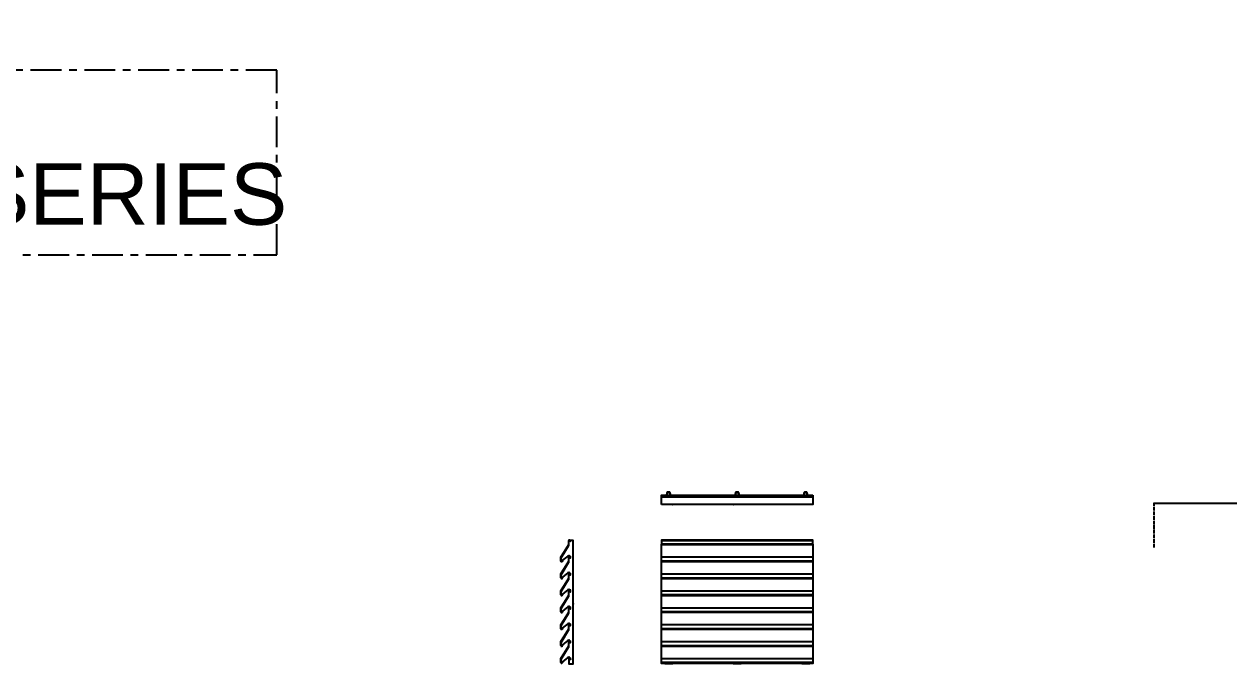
# Model space of a CAD drawing. Header units: millimetres. Extents: x -244126 to 368105, y -173968 to 259060.
# Drawn here: x -18943 to -11108, y 46335 to 50495 of the extents above; entities that cross this region are included whole.
import ezdxf

# ---------------------------------------------------------------- set-up
doc = ezdxf.new("R2010")
doc.units = ezdxf.units.MM
doc.header["$MEASUREMENT"] = 0
doc.linetypes.add('005_GG_TA_LINE', pattern=[13.75, 5, -1.25, 1.25, -1.25, 5])
doc.linetypes.add('ACAD_ISO04W100', pattern=[30, 24, -3, 0, -3])
for name, color, linetype in [('000 - H A T C H', 8, 'Continuous'), ('000 - WIPEOUT', 250, 'Continuous'), ('001 - ASCESSORIES', 1, 'Continuous'), ('A03_SUN LOUVER', 7, 'Continuous')]:
    doc.layers.add(name, color=color, linetype=linetype)
doc.styles.add('CORDIA', font='cordia.shx')
doc.styles.get("Standard").update_dxf_attribs({"font": 'arial.ttf'})
doc.dimstyles.new('DIM E-E', dxfattribs={"dimscale": 2, "dimtxt": 0.18, "dimasz": 0.1, "dimexe": 0.1, "dimexo": 0.1, "dimgap": 0.09, "dimtad": 1, "dimtoh": 1, "dimzin": 0, "dimdsep": 46, "dimtxsty": 'CORDIA', "dimblk": 'OBLIQUE', "dimcen": 0.1, "dimdle": 0.1, "dimclrd": 40, "dimclre": 140, "dimclrt": 3, "dimadec": 0, "dimazin": 0, "dimtfac": 1, "dimtix": 1, "dimtmove": 2, "dimatfit": 3, "dimfxl": 1, "dimtolj": 1, "dimtzin": 0, "dimarcsym": 0})

# ---------------------------------------------------------------- blocks, each defined once
blk = doc.blocks.new('*U1766')
at = {"color": 0, "linetype": '005_GG_TA_LINE'}
blk.add_lwpolyline([(0, 0), (100, 0), (100, 30), (0, 30)], close=True, dxfattribs=at)
for p in [(50, 37.5), (8.58, 4.88)]:
    blk.add_point(p, dxfattribs=at)
blk.add_attdef('NAMEBLK', (8.58, 4.88), '', height=10, dxfattribs=at)
blk = doc.blocks.new('000 - FAMELINE_AL.SUN_LV_140Z_CUT_VIEW')
at = {"layer": '000 - H A T C H'}
h = blk.add_hatch(dxfattribs=at)
h.set_pattern_fill('ANSI32', color=256, scale=2)
h.set_pattern_definition([(45, (-29.60284, -16.69414), (-0.53033, 0.53033), []), (45, (-29.2493, -16.69414), (-0.53033, 0.53033), [])])
edge = h.paths.add_edge_path()
edge.add_line((-5, 25), (-5, 0))
edge.add_arc((0, 0), 5, 180, 360)
edge.add_line((5, 0), (4.5, 0))
edge.add_arc((0, 0), 4.5, -180, 0, ccw=False)
edge.add_line((-4.5, 0), (-4.5, 24.9))
edge.add_line((-4.5, 24.9), (45.5, 104.9))
edge.add_line((45.5, 104.9), (45.5, 130))
edge.add_arc((50, 130), 4.5, 0, 180, ccw=False)
edge.add_line((54.5, 130), (55, 130))
edge.add_arc((50, 130), 5, 0, 180)
edge.add_line((45, 130), (45, 105))
edge.add_line((45, 105), (-5, 25))
at = {"layer": 'A03_SUN LOUVER', "color": 0}
blk.add_lwpolyline([(-5, 25), (-5, 0, 1), (5, 0), (4.5, 0, -1), (-4.5, 0), (-4.5, 24.9), (45.5, 104.9), (45.5, 130, -1), (54.5, 130), (55, 130, 1), (45, 130), (45, 105)], format="xyb", close=True, dxfattribs=at)
blk = doc.blocks.new('000 - ASSCESSORIES_FAMELINE_AL.C-CARRIER_FOR_140Z_CUT_VIEW')
at = {"layer": '000 - H A T C H'}
h = blk.add_hatch(dxfattribs=at)
h.set_pattern_fill('ANSI32', color=8, angle=-90)
h.set_pattern_definition([(315, (-4910.4609, 2978.48558), (0.265165043, 0.265165043), []), (315, (-4910.4609, 2978.3088), (0.265165043, 0.265165043), [])])
edge = h.paths.add_edge_path()
edge.add_line((0, 7.8), (0, -7.8))
edge.add_arc((1, -7.8), 1, 180, 257.58126)
edge.add_line((0.8, -8.8), (78.8, -25))
edge.add_line((78.8, -25), (79, -24.1))
edge.add_line((79, -24.1), (1.7, -8.1))
edge.add_arc((1.9, -7.1), 1, 180, 257.58126, ccw=False)
edge.add_line((0.9, -7.1), (0.9, 7.1))
edge.add_arc((1.9, 7.1), 1, 102.41874, 180, ccw=False)
edge.add_line((1.7, 8.1), (79, 24.1))
edge.add_line((79, 24.1), (78.8, 25))
edge.add_line((78.8, 25), (0.8, 8.8))
edge.add_arc((1, 7.8), 1, 102.41874, 180)
at = {"layer": '001 - ASCESSORIES', "color": 0}
blk.add_lwpolyline([(0, 7.8), (0, -7.8, 0.352064), (0.8, -8.8), (78.8, -25), (79, -24.1), (1.7, -8.1, -0.352064), (0.9, -7.1), (0.9, 7.1, -0.352064), (1.7, 8.1), (79, 24.1), (78.8, 25), (0.8, 8.8, 0.352064)], format="xyb", close=True, dxfattribs=at)
blk = doc.blocks.new('*U3699')
at = {"color": 3}
blk.add_point((0, 0), dxfattribs=at)
at = {"layer": '001 - ASCESSORIES', "color": 0}
for points in [[(-358.2, 16.6, 0.627585), (-349.6, 34.4), (-377.2, 69.3, 0.228814), (-379.6, 70.4), (-380.7, 70.4, -1), (-380.7, 79), (-362.4, 79, -0.140565), (-360.8, 78.5), (-282.3, 29.5, 0.140565), (-280.7, 29), (-250.6, 29, -1), (-250.6, 20.6, 1), (-250.6, 16.6), (-248.2, 16.6)], [(-248.2, 16.6, 0.627585), (-239.6, 34.4), (-267.2, 69.3, 0.228814), (-269.6, 70.4), (-270.7, 70.4, -1), (-270.7, 79), (-252.4, 79, -0.140565), (-250.8, 78.5), (-172.3, 29.5, 0.140565), (-170.7, 29), (-140.6, 29, -1), (-140.6, 20.6, 1), (-140.6, 16.6), (-138.2, 16.6)], [(-138.2, 16.6, 0.627585), (-129.6, 34.4), (-157.2, 69.3, 0.228814), (-159.6, 70.4), (-160.7, 70.4, -1), (-160.7, 79), (-142.4, 79, -0.140565), (-140.8, 78.5), (-62.3, 29.5, 0.140565), (-60.7, 29), (-30.6, 29, -1), (-30.6, 20.6, 1), (-30.6, 16.6), (-28.2, 16.6)], [(-28.2, 16.6, 0.627585), (-19.6, 34.4), (-47.2, 69.3, 0.228814), (-49.6, 70.4), (-50.7, 70.4, -1), (-50.7, 79), (-32.4, 79, -0.140565), (-30.8, 78.5), (47.7, 29.5, 0.140565), (49.3, 29), (79.4, 29, -1), (79.4, 20.6, 1), (79.4, 16.6), (81.8, 16.6)], [(81.8, 16.6, 0.627585), (90.4, 34.4), (62.8, 69.3, 0.228814), (60.4, 70.4), (59.3, 70.4, -1), (59.3, 79), (77.6, 79, -0.140565), (79.2, 78.5), (157.7, 29.5, 0.140565), (159.3, 29), (189.4, 29, -1), (189.4, 20.6, 1), (189.4, 16.6), (191.8, 16.6)], [(191.8, 16.6, 0.627585), (200.4, 34.4), (172.8, 69.3, 0.228814), (170.4, 70.4), (169.3, 70.4, -1), (169.3, 79), (187.6, 79, -0.140565), (189.2, 78.5), (267.7, 29.5, 0.140565), (269.3, 29), (299.4, 29, -1), (299.4, 20.6, 1), (299.4, 16.6), (301.8, 16.6)], [(301.8, 16.6, 0.627585), (310.4, 34.4), (282.8, 69.3, 0.228814), (280.4, 70.4), (279.3, 70.4, -1), (279.3, 79), (297.6, 79, -0.140565), (299.2, 78.5), (377.7, 29.5, 0.140565), (379.3, 29), (409.4, 29, -1), (409.4, 20.6, 1), (409.4, 16.6), (411.8, 16.6)], [(-358.2, 16.6), (-360.6, 16.6, -1), (-360.6, 20.6, 1), (-360.6, 29), (-390.7, 29), (-390.7, 0), (411.8, 0), (411.8, 16.6)]]:
    blk.add_lwpolyline(points, format="xyb", dxfattribs=at)
for points in [[(-390.7, -595.5), (411.8, -595.5), (411.8, -645.5), (-390.7, -645.5)], [(-390.7, -1041.2), (411.8, -1041.2), (411.8, -1091.2), (-390.7, -1091.2)], [(-390.7, -1486.9), (411.8, -1486.9), (411.8, -1536.8), (-390.7, -1536.8)]]:
    blk.add_lwpolyline(points, close=True, dxfattribs=at)
at = {"color": 3, "rotation": 270}
for p in [(-380.7, 74.7), (-270.7, 74.7), (-160.7, 74.7), (-50.7, 74.7), (59.3, 74.7), (169.3, 74.7), (279.3, 74.7)]:
    blk.add_blockref('000 - FAMELINE_AL.SUN_LV_140Z_CUT_VIEW', p, dxfattribs=at)
at = {"layer": '001 - ASCESSORIES', "rotation": 180}
for p in [(725.5, -620.5), (725.5, -1066.2), (725.5, -1511.8)]:
    blk.add_blockref('000 - ASSCESSORIES_FAMELINE_AL.C-CARRIER_FOR_140Z_CUT_VIEW', p, dxfattribs=at)
at = {"color": 3}
blk.add_wipeout([(-272.5, -575.2), (-272.5, -1557.5), (-387.5, -1557.5), (-387.5, -575.2)], dxfattribs=at).dxf.layer = '000 - WIPEOUT'
for points in [[(384.3, -1557.5), (414.3, -1557.5), (414.3, -575.2), (384.3, -575.2)], [(645.8, -575.2), (705.8, -575.2), (705.8, -1557.5), (645.8, -1557.5)]]:
    blk.add_wipeout(points).dxf.layer = '000 - WIPEOUT'
at = {"color": 8}
for p, q in [((-387.5, -1557.5), (-387.5, -575.2)), ((-387, -1557.5), (-387, -575.2)), ((-386, -1557.5), (-386, -575.2)), ((-384, -1557.5), (-384, -575.2)), ((-277.5, -1557.5), (-277.5, -575.2)), ((-277, -1557.5), (-277, -575.2)), ((-276, -1557.5), (-276, -575.2)), ((-274, -1557.5), (-274, -575.2)), ((410.8, -575.2), (410.8, -1557.5)), ((412.8, -575.2), (412.8, -1557.5)), ((413.8, -575.2), (413.8, -1557.5)), ((414.3, -575.2), (414.3, -1557.5)), ((696.8, -575.2), (696.8, -1557.5)), ((697.8, -575.2), (697.8, -1557.5)), ((698.8, -575.2), (698.8, -1557.5)), ((699.8, -575.2), (699.8, -1557.5)), ((700.8, -575.2), (700.8, -1557.5)), ((701.8, -575.2), (701.8, -1557.5)), ((702.8, -575.2), (702.8, -1557.5)), ((703.8, -575.2), (703.8, -1557.5)), ((704.8, -575.2), (704.8, -1557.5))]:
    blk.add_line(p, q, dxfattribs=at)
at = {"color": 1}
for p, q in [((-382.5, -1557.5), (-382.5, -575.2)), ((-357.5, -1557.5), (-357.5, -575.2))]:
    blk.add_line(p, q, dxfattribs=at)
at = {"color": 3}
blk.add_line((-272.5, -1557.5), (-272.5, -575.2), dxfattribs=at)
for points in [[(-272.5, -575.2), (-272.5, -1557.5), (-387.5, -1557.5), (-387.5, -575.2)], [(384.3, -1557.5), (414.3, -1557.5), (414.3, -575.2), (384.3, -575.2)]]:
    blk.add_lwpolyline(points, close=True, dxfattribs=at)
at = {"layer": 'A03_SUN LOUVER', "color": 2}
blk.add_lwpolyline([(645.8, -575.2), (695.8, -575.2), (695.8, -1557.5), (645.8, -1557.5)], close=True, dxfattribs=at)
at = {"layer": 'A03_SUN LOUVER', "color": 3}
blk.add_lwpolyline([(705.8, -1557.5), (695.8, -1557.5), (695.8, -575.2), (705.8, -575.2)], close=True, dxfattribs=at)
at = {"color": 3}
blk.add_wipeout([(-162.5, -575.2), (-162.5, -1557.5), (-277.5, -1557.5), (-277.5, -575.2)], dxfattribs=at).dxf.layer = '000 - WIPEOUT'
at = {"color": 8}
for p, q in [((-277.5, -1557.5), (-277.5, -575.2)), ((-277, -1557.5), (-277, -575.2)), ((-276, -1557.5), (-276, -575.2)), ((-274, -1557.5), (-274, -575.2)), ((-167.5, -1557.5), (-167.5, -575.2)), ((-167, -1557.5), (-167, -575.2)), ((-166, -1557.5), (-166, -575.2)), ((-164, -1557.5), (-164, -575.2))]:
    blk.add_line(p, q, dxfattribs=at)
at = {"color": 1}
for p, q in [((-272.5, -1557.5), (-272.5, -575.2)), ((-247.5, -1557.5), (-247.5, -575.2))]:
    blk.add_line(p, q, dxfattribs=at)
at = {"color": 3}
blk.add_line((-162.5, -1557.5), (-162.5, -575.2), dxfattribs=at)
blk.add_lwpolyline([(-162.5, -575.2), (-162.5, -1557.5), (-277.5, -1557.5), (-277.5, -575.2)], close=True, dxfattribs=at)
blk.add_wipeout([(-52.5, -575.2), (-52.5, -1557.5), (-167.5, -1557.5), (-167.5, -575.2)], dxfattribs=at).dxf.layer = '000 - WIPEOUT'
at = {"color": 8}
for p, q in [((-167.5, -1557.5), (-167.5, -575.2)), ((-167, -1557.5), (-167, -575.2)), ((-166, -1557.5), (-166, -575.2)), ((-164, -1557.5), (-164, -575.2)), ((-57.5, -1557.5), (-57.5, -575.2)), ((-57, -1557.5), (-57, -575.2)), ((-56, -1557.5), (-56, -575.2)), ((-54, -1557.5), (-54, -575.2))]:
    blk.add_line(p, q, dxfattribs=at)
at = {"color": 1}
for p, q in [((-162.5, -1557.5), (-162.5, -575.2)), ((-137.5, -1557.5), (-137.5, -575.2))]:
    blk.add_line(p, q, dxfattribs=at)
at = {"color": 3}
blk.add_line((-52.5, -1557.5), (-52.5, -575.2), dxfattribs=at)
blk.add_lwpolyline([(-52.5, -575.2), (-52.5, -1557.5), (-167.5, -1557.5), (-167.5, -575.2)], close=True, dxfattribs=at)
blk.add_wipeout([(57.5, -575.2), (57.5, -1557.5), (-57.5, -1557.5), (-57.5, -575.2)], dxfattribs=at).dxf.layer = '000 - WIPEOUT'
at = {"color": 8}
for p, q in [((-57.5, -1557.5), (-57.5, -575.2)), ((-57, -1557.5), (-57, -575.2)), ((-56, -1557.5), (-56, -575.2)), ((-54, -1557.5), (-54, -575.2)), ((52.5, -1557.5), (52.5, -575.2)), ((53, -1557.5), (53, -575.2)), ((54, -1557.5), (54, -575.2)), ((56, -1557.5), (56, -575.2))]:
    blk.add_line(p, q, dxfattribs=at)
at = {"color": 1}
for p, q in [((-52.5, -1557.5), (-52.5, -575.2)), ((-27.5, -1557.5), (-27.5, -575.2))]:
    blk.add_line(p, q, dxfattribs=at)
at = {"color": 3}
blk.add_line((57.5, -1557.5), (57.5, -575.2), dxfattribs=at)
blk.add_lwpolyline([(57.5, -575.2), (57.5, -1557.5), (-57.5, -1557.5), (-57.5, -575.2)], close=True, dxfattribs=at)
blk.add_wipeout([(167.5, -575.2), (167.5, -1557.5), (52.5, -1557.5), (52.5, -575.2)], dxfattribs=at).dxf.layer = '000 - WIPEOUT'
at = {"color": 8}
for p, q in [((52.5, -1557.5), (52.5, -575.2)), ((53, -1557.5), (53, -575.2)), ((54, -1557.5), (54, -575.2)), ((56, -1557.5), (56, -575.2)), ((162.5, -1557.5), (162.5, -575.2)), ((163, -1557.5), (163, -575.2)), ((164, -1557.5), (164, -575.2)), ((166, -1557.5), (166, -575.2))]:
    blk.add_line(p, q, dxfattribs=at)
at = {"color": 1}
for p, q in [((57.5, -1557.5), (57.5, -575.2)), ((82.5, -1557.5), (82.5, -575.2))]:
    blk.add_line(p, q, dxfattribs=at)
at = {"color": 3}
blk.add_line((167.5, -1557.5), (167.5, -575.2), dxfattribs=at)
blk.add_lwpolyline([(167.5, -575.2), (167.5, -1557.5), (52.5, -1557.5), (52.5, -575.2)], close=True, dxfattribs=at)
blk.add_wipeout([(277.5, -575.2), (277.5, -1557.5), (162.5, -1557.5), (162.5, -575.2)], dxfattribs=at).dxf.layer = '000 - WIPEOUT'
at = {"color": 8}
for p, q in [((162.5, -1557.5), (162.5, -575.2)), ((163, -1557.5), (163, -575.2)), ((164, -1557.5), (164, -575.2)), ((166, -1557.5), (166, -575.2)), ((272.5, -1557.5), (272.5, -575.2)), ((273, -1557.5), (273, -575.2)), ((274, -1557.5), (274, -575.2)), ((276, -1557.5), (276, -575.2))]:
    blk.add_line(p, q, dxfattribs=at)
at = {"color": 1}
for p, q in [((167.5, -1557.5), (167.5, -575.2)), ((192.5, -1557.5), (192.5, -575.2))]:
    blk.add_line(p, q, dxfattribs=at)
at = {"color": 3}
blk.add_line((277.5, -1557.5), (277.5, -575.2), dxfattribs=at)
blk.add_lwpolyline([(277.5, -575.2), (277.5, -1557.5), (162.5, -1557.5), (162.5, -575.2)], close=True, dxfattribs=at)
blk.add_wipeout([(387.5, -575.2), (387.5, -1557.5), (272.5, -1557.5), (272.5, -575.2)], dxfattribs=at).dxf.layer = '000 - WIPEOUT'
at = {"color": 8}
for p, q in [((272.5, -1557.5), (272.5, -575.2)), ((273, -1557.5), (273, -575.2)), ((274, -1557.5), (274, -575.2)), ((276, -1557.5), (276, -575.2)), ((382.5, -1557.5), (382.5, -575.2)), ((383, -1557.5), (383, -575.2)), ((384, -1557.5), (384, -575.2)), ((386, -1557.5), (386, -575.2))]:
    blk.add_line(p, q, dxfattribs=at)
at = {"color": 1}
for p, q in [((277.5, -1557.5), (277.5, -575.2)), ((302.5, -1557.5), (302.5, -575.2))]:
    blk.add_line(p, q, dxfattribs=at)
at = {"color": 3}
blk.add_line((387.5, -1557.5), (387.5, -575.2), dxfattribs=at)
blk.add_lwpolyline([(387.5, -575.2), (387.5, -1557.5), (272.5, -1557.5), (272.5, -575.2)], close=True, dxfattribs=at)
blk = doc.blocks.new('_Oblique')
at = {"color": 0, "linetype": 'ByBlock', "lineweight": -2}
blk.add_line((-0.5, -0.5), (0.5, 0.5), dxfattribs=at)
blk = doc.blocks.new('*D4651')
at = {"color": 40, "lineweight": -2, "transparency": 16777216}
blk.add_line((-11595.8, 47379.6), (-10796, 47379.6), dxfattribs=at)
at = {"color": 140, "linetype": 'ACAD_ISO04W100', "lineweight": -2, "transparency": 16777216}
for p, q in [((-11593.8, 47092), (-11593.8, 47381.6)), ((-10798, 47092), (-10798, 47381.6))]:
    blk.add_line(p, q, dxfattribs=at)
at = {"layer": 'Defpoints', "color": 0, "transparency": 16777216}
for p in [(-10798, 47379.6), (-11593.8, 47090), (-10798, 47090)]:
    blk.add_point(p, dxfattribs=at)
at = {"color": 40, "lineweight": -2, "transparency": 16777216, "xscale": 2, "yscale": 2, "zscale": 2, "rotation": 180}
blk.add_blockref('_Oblique', (-11593.8, 47379.6), dxfattribs=at)
at = {"color": 40, "lineweight": -2, "transparency": 16777216, "xscale": 2, "yscale": 2, "zscale": 2}
blk.add_blockref('_Oblique', (-10798, 47379.6), dxfattribs=at)
at = {"color": 3, "transparency": 16777216, "insert": (-11195.9, 47383.2), "char_height": 3.6, "attachment_point": 5, "style": 'CORDIA'}
blk.add_mtext('\\A1;795.77', dxfattribs=at)

msp = doc.modelspace()

# ---------------------------------------------------------------- block references
at = {"color": 2, "rotation": 90}
msp.add_blockref('*U3699', (-15372.28453, 46726.03812), dxfattribs=at)
at = {"layer": '001 - ASCESSORIES', "linetype": '005_GG_TA_LINE', "xscale": 40, "yscale": 40, "zscale": 40}
msp.add_blockref('*U1766', (-21300.40553, 48995.17286), dxfattribs=at).add_auto_attribs({'NAMEBLK': 'TUBE-SERIES'})

# ---------------------------------------------------------------- dimensions: what is measured, and where the dimension line sits
at = {"color": 3}
dim = msp.add_linear_dim(base=(-10798.01424, 47379.55831), p1=(-11593.78422, 47090.00967), p2=(-10798.01424, 47090.00967), dimstyle='DIM E-E', override={"dimscale": 20}, dxfattribs=at)
dim.commit()
dim.dimension.update_dxf_attribs({"geometry": '*D4651', "text_midpoint": (-11195.89923, 47383.15831)})

doc.saveas('drawing.dxf')
